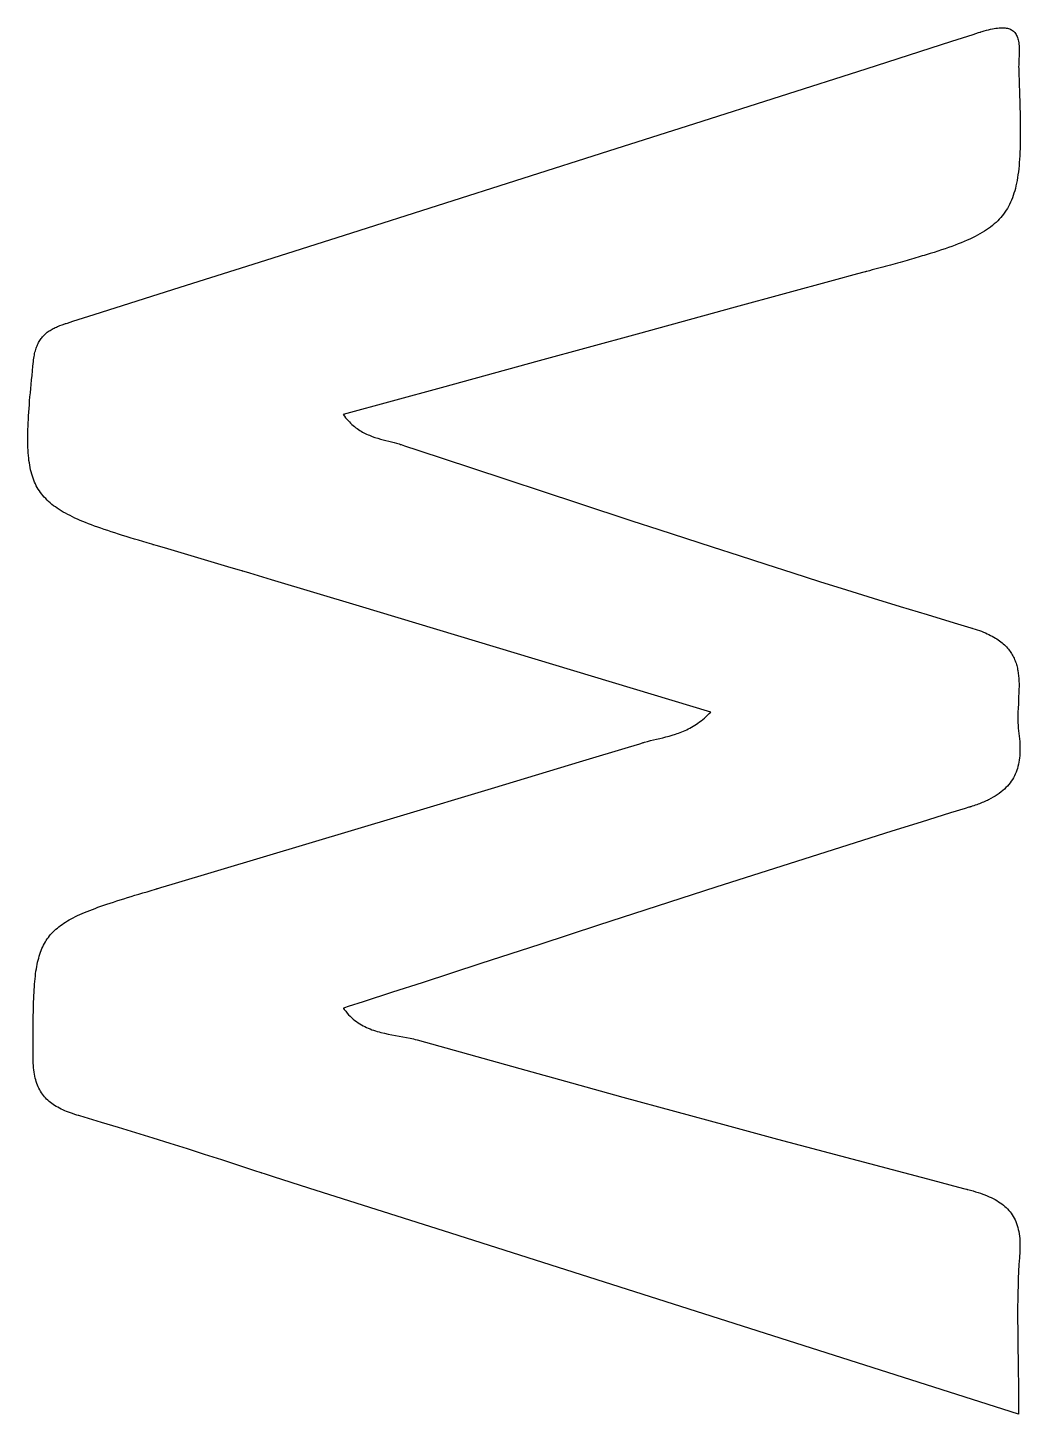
# Model space of a CAD drawing. Extents: x -2412.6 to -2376.5, y -227.2 to -193.2.
# Drawn here: x -2412.613 to -2409.048, y -214.342 to -209.36 of the extents above; entities that cross this region are included whole.
import ezdxf

# ---------------------------------------------------------------- set-up
doc = ezdxf.new("R2010")
doc.units = 0
doc.layers.add('WORK_LAYER', color=254, linetype='CONTINUOUS')

msp = doc.modelspace()

# ---------------------------------------------------------------- linework, layer by layer
at = {"layer": 'WORK_LAYER'}
msp.add_lwpolyline([(-2409.0534, -214.3423), (-2411.0933, -213.6919), (-2411.6033, -213.5293), (-2411.7308, -213.4887), (-2411.7627, -213.4785), (-2411.7707, -213.476), (-2411.7727, -213.4753), (-2411.7732, -213.4752), (-2411.7733, -213.4751), (-2411.7734, -213.4751), (-2411.7736, -213.475), (-2411.7746, -213.4747), (-2411.7784, -213.4734), (-2411.7938, -213.4683), (-2411.8552, -213.4481), (-2411.9166, -213.4281), (-2411.9782, -213.4083), (-2412.0398, -213.3886), (-2412.1014, -213.3691), (-2412.1631, -213.3499), (-2412.2249, -213.3308), (-2412.2867, -213.3119), (-2412.3486, -213.2932), (-2412.4106, -213.2748), (-2412.4261, -213.2702), (-2412.4299, -213.269), (-2412.4309, -213.2687), (-2412.4313, -213.2686), (-2412.4316, -213.2685), (-2412.4326, -213.2682), (-2412.4366, -213.267), (-2412.4445, -213.2646), (-2412.4521, -213.262), (-2412.4595, -213.2595), (-2412.4667, -213.2568), (-2412.4737, -213.2541), (-2412.4805, -213.2513), (-2412.487, -213.2484), (-2412.4934, -213.2455), (-2412.4995, -213.2424), (-2412.5054, -213.2392), (-2412.5112, -213.236), (-2412.5167, -213.2326), (-2412.522, -213.2291), (-2412.5271, -213.2255), (-2412.532, -213.2218), (-2412.5367, -213.2179), (-2412.5412, -213.2139), (-2412.5455, -213.2097), (-2412.5497, -213.2054), (-2412.5536, -213.201), (-2412.5573, -213.1964), (-2412.5609, -213.1916), (-2412.5642, -213.1867), (-2412.5674, -213.1816), (-2412.5704, -213.1763), (-2412.5732, -213.1708), (-2412.5758, -213.1652), (-2412.5782, -213.1593), (-2412.5805, -213.1533), (-2412.5825, -213.147), (-2412.5844, -213.1406), (-2412.5862, -213.1339), (-2412.5877, -213.127), (-2412.5891, -213.1198), (-2412.5903, -213.1125), (-2412.5913, -213.1049), (-2412.5922, -213.097), (-2412.5929, -213.0889), (-2412.5935, -213.0806), (-2412.5938, -213.072), (-2412.5941, -213.0631), (-2412.5941, -213.054), (-2412.5941, -213.0379), (-2412.5941, -213.0222), (-2412.594, -213.0068), (-2412.594, -212.9918), (-2412.5939, -212.9771), (-2412.5939, -212.9628), (-2412.5938, -212.9489), (-2412.5937, -212.9353), (-2412.5935, -212.922), (-2412.5934, -212.909), (-2412.5932, -212.8964), (-2412.5929, -212.8841), (-2412.5926, -212.8721), (-2412.5923, -212.8604), (-2412.5918, -212.849), (-2412.5914, -212.8379), (-2412.5908, -212.8271), (-2412.5902, -212.8166), (-2412.5896, -212.8064), (-2412.5888, -212.7964), (-2412.588, -212.7867), (-2412.587, -212.7772), (-2412.586, -212.768), (-2412.5849, -212.7591), (-2412.5837, -212.7504), (-2412.5824, -212.7419), (-2412.5809, -212.7337), (-2412.5794, -212.7257), (-2412.5777, -212.7179), (-2412.5759, -212.7103), (-2412.574, -212.7029), (-2412.5719, -212.6958), (-2412.5697, -212.6888), (-2412.5674, -212.682), (-2412.5649, -212.6754), (-2412.5623, -212.669), (-2412.5595, -212.6628), (-2412.5565, -212.6567), (-2412.5534, -212.6508), (-2412.5501, -212.645), (-2412.5467, -212.6394), (-2412.5431, -212.634), (-2412.5392, -212.6287), (-2412.5352, -212.6235), (-2412.531, -212.6184), (-2412.5266, -212.6135), (-2412.5221, -212.6087), (-2412.5173, -212.604), (-2412.5122, -212.5994), (-2412.507, -212.5949), (-2412.5016, -212.5904), (-2412.4959, -212.5861), (-2412.49, -212.5819), (-2412.4839, -212.5777), (-2412.4775, -212.5736), (-2412.4709, -212.5696), (-2412.4641, -212.5656), (-2412.457, -212.5617), (-2412.4496, -212.5578), (-2412.442, -212.554), (-2412.4341, -212.5502), (-2412.426, -212.5465), (-2412.4176, -212.5427), (-2412.4089, -212.539), (-2412.3999, -212.5353), (-2412.3906, -212.5316), (-2412.3811, -212.5279), (-2412.3712, -212.5242), (-2412.3611, -212.5205), (-2412.3506, -212.5168), (-2412.3398, -212.513), (-2412.3288, -212.5092), (-2412.3174, -212.5054), (-2412.3056, -212.5016), (-2412.2936, -212.4977), (-2412.2812, -212.4938), (-2412.2685, -212.4898), (-2412.2554, -212.4857), (-2412.242, -212.4816), (-2412.2283, -212.4774), (-2412.2142, -212.4731), (-2412.1997, -212.4687), (-2412.1849, -212.4643), (-2412.1697, -212.4597), (-2412.1541, -212.4551), (-2412.1502, -212.4539), (-2412.1492, -212.4536), (-2412.1486, -212.4534), (-2412.148, -212.4532), (-2412.1454, -212.4525), (-2412.1352, -212.4494), (-2412.0942, -212.4372), (-2411.9303, -212.3882), (-2411.6025, -212.2901), (-2411.2747, -212.1917), (-2410.947, -212.0932), (-2410.6194, -211.9944), (-2410.4556, -211.9449), (-2410.4147, -211.9325), (-2410.4045, -211.9294), (-2410.4019, -211.9286), (-2410.4013, -211.9285), (-2410.4011, -211.9284), (-2410.401, -211.9284), (-2410.401, -211.9284), (-2410.4008, -211.9283), (-2410.4002, -211.9281), (-2410.3975, -211.9273), (-2410.3869, -211.9244), (-2410.3761, -211.9216), (-2410.3653, -211.9189), (-2410.3542, -211.9164), (-2410.3431, -211.9138), (-2410.3319, -211.9111), (-2410.3206, -211.9083), (-2410.3093, -211.9053), (-2410.2978, -211.902), (-2410.2864, -211.8984), (-2410.2806, -211.8965), (-2410.2749, -211.8945), (-2410.2691, -211.8923), (-2410.2633, -211.89), (-2410.2575, -211.8876), (-2410.2517, -211.8851), (-2410.246, -211.8824), (-2410.2402, -211.8795), (-2410.2344, -211.8765), (-2410.2286, -211.8733), (-2410.2228, -211.8699), (-2410.217, -211.8664), (-2410.2113, -211.8626), (-2410.2055, -211.8587), (-2410.1997, -211.8545), (-2410.194, -211.8501), (-2410.1883, -211.8455), (-2410.1825, -211.8407), (-2410.1768, -211.8356), (-2410.1711, -211.8302), (-2410.1655, -211.8246), (-2410.1598, -211.8187), (-2411.4217, -211.4388), (-2411.7372, -211.3438), (-2411.816, -211.32), (-2411.8357, -211.3141), (-2411.8407, -211.3126), (-2411.8419, -211.3122), (-2411.8422, -211.3121), (-2411.8423, -211.3121), (-2411.8424, -211.3121), (-2411.8425, -211.3121), (-2411.8429, -211.3119), (-2411.8448, -211.3114), (-2411.8523, -211.3092), (-2411.8823, -211.3003), (-2412.0024, -211.2648), (-2412.1224, -211.2293), (-2412.1524, -211.2204), (-2412.1599, -211.2182), (-2412.1618, -211.2177), (-2412.1622, -211.2175), (-2412.1624, -211.2175), (-2412.1625, -211.2175), (-2412.1627, -211.2174), (-2412.1638, -211.2171), (-2412.1679, -211.2159), (-2412.1841, -211.2111), (-2412.1999, -211.2064), (-2412.2153, -211.2017), (-2412.2304, -211.1972), (-2412.2451, -211.1927), (-2412.2595, -211.1883), (-2412.2735, -211.1839), (-2412.2872, -211.1796), (-2412.3005, -211.1753), (-2412.3135, -211.1711), (-2412.3261, -211.1669), (-2412.3384, -211.1627), (-2412.3504, -211.1586), (-2412.3621, -211.1545), (-2412.3734, -211.1504), (-2412.3844, -211.1463), (-2412.3951, -211.1422), (-2412.4055, -211.1381), (-2412.4156, -211.134), (-2412.4254, -211.1299), (-2412.4348, -211.1257), (-2412.444, -211.1216), (-2412.4529, -211.1174), (-2412.4615, -211.1131), (-2412.4698, -211.1088), (-2412.4779, -211.1045), (-2412.4856, -211.1001), (-2412.4931, -211.0957), (-2412.5004, -211.0912), (-2412.5073, -211.0866), (-2412.514, -211.0819), (-2412.5205, -211.0772), (-2412.5266, -211.0724), (-2412.5326, -211.0674), (-2412.5383, -211.0624), (-2412.5437, -211.0573), (-2412.5489, -211.052), (-2412.5539, -211.0467), (-2412.5586, -211.0412), (-2412.5632, -211.0356), (-2412.5675, -211.0298), (-2412.5715, -211.0239), (-2412.5754, -211.0179), (-2412.579, -211.0117), (-2412.5825, -211.0054), (-2412.5857, -210.9989), (-2412.5887, -210.9922), (-2412.5916, -210.9854), (-2412.5942, -210.9784), (-2412.5967, -210.9712), (-2412.5989, -210.9638), (-2412.601, -210.9562), (-2412.6029, -210.9484), (-2412.6047, -210.9404), (-2412.6062, -210.9322), (-2412.6076, -210.9238), (-2412.6089, -210.9151), (-2412.6099, -210.9062), (-2412.6109, -210.8971), (-2412.6116, -210.8878), (-2412.6123, -210.8781), (-2412.6127, -210.8683), (-2412.6131, -210.8582), (-2412.6133, -210.8478), (-2412.6134, -210.8371), (-2412.6133, -210.8262), (-2412.6131, -210.815), (-2412.6128, -210.8035), (-2412.6124, -210.7917), (-2412.6119, -210.7796), (-2412.6112, -210.7673), (-2412.6105, -210.7546), (-2412.6096, -210.7416), (-2412.6087, -210.7282), (-2412.6076, -210.7146), (-2412.6065, -210.7006), (-2412.6053, -210.6862), (-2412.604, -210.6716), (-2412.6026, -210.6566), (-2412.6012, -210.6412), (-2412.5996, -210.6255), (-2412.598, -210.6094), (-2412.5964, -210.5929), (-2412.5947, -210.5761), (-2412.5929, -210.5588), (-2412.5922, -210.5529), (-2412.5914, -210.5471), (-2412.5906, -210.5416), (-2412.5896, -210.5362), (-2412.5885, -210.5309), (-2412.5873, -210.5259), (-2412.586, -210.521), (-2412.5846, -210.5162), (-2412.5832, -210.5117), (-2412.5816, -210.5072), (-2412.5799, -210.503), (-2412.5781, -210.4988), (-2412.5762, -210.4949), (-2412.5743, -210.491), (-2412.5722, -210.4873), (-2412.57, -210.4837), (-2412.5677, -210.4802), (-2412.5654, -210.4769), (-2412.5629, -210.4737), (-2412.5604, -210.4706), (-2412.5577, -210.4676), (-2412.5549, -210.4647), (-2412.5521, -210.4619), (-2412.5491, -210.4592), (-2412.5461, -210.4567), (-2412.543, -210.4542), (-2412.5397, -210.4518), (-2412.5364, -210.4494), (-2412.533, -210.4472), (-2412.5295, -210.445), (-2412.5259, -210.443), (-2412.5222, -210.4409), (-2412.5184, -210.439), (-2412.5145, -210.4371), (-2412.5106, -210.4353), (-2412.5065, -210.4335), (-2412.5023, -210.4318), (-2412.4981, -210.4301), (-2412.4893, -210.4269), (-2412.4802, -210.4238), (-2412.4779, -210.4231), (-2412.4773, -210.4229), (-2412.4771, -210.4228), (-2412.4771, -210.4228), (-2412.4771, -210.4228), (-2412.477, -210.4228), (-2412.4767, -210.4227), (-2412.4755, -210.4223), (-2412.4707, -210.4208), (-2412.4514, -210.4147), (-2412.3743, -210.3903), (-2412.066, -210.2926), (-2411.7578, -210.1948), (-2411.4496, -210.0969), (-2411.1414, -209.9989), (-2410.8333, -209.9008), (-2410.5252, -209.8025), (-2410.2172, -209.7041), (-2409.9092, -209.6056), (-2409.6012, -209.507), (-2409.2933, -209.4082), (-2409.2163, -209.3835), (-2409.1971, -209.3774), (-2409.1923, -209.3758), (-2409.1911, -209.3754), (-2409.1908, -209.3753), (-2409.1907, -209.3753), (-2409.1906, -209.3753), (-2409.1906, -209.3753), (-2409.1903, -209.3752), (-2409.1893, -209.3749), (-2409.1851, -209.3736), (-2409.1771, -209.3711), (-2409.1694, -209.369), (-2409.1619, -209.367), (-2409.1548, -209.3653), (-2409.1479, -209.3638), (-2409.1413, -209.3625), (-2409.1349, -209.3615), (-2409.1289, -209.3607), (-2409.1231, -209.3601), (-2409.1175, -209.3598), (-2409.1122, -209.3597), (-2409.1072, -209.3599), (-2409.1024, -209.3603), (-2409.0978, -209.3609), (-2409.0935, -209.3617), (-2409.0895, -209.3629), (-2409.0856, -209.3642), (-2409.082, -209.3658), (-2409.0786, -209.3676), (-2409.0755, -209.3697), (-2409.0725, -209.372), (-2409.0698, -209.3745), (-2409.0672, -209.3773), (-2409.0649, -209.3804), (-2409.0628, -209.3837), (-2409.0608, -209.3872), (-2409.0591, -209.391), (-2409.0575, -209.395), (-2409.0562, -209.3993), (-2409.055, -209.4038), (-2409.0539, -209.4086), (-2409.0531, -209.4136), (-2409.0524, -209.4189), (-2409.0519, -209.4244), (-2409.0515, -209.4302), (-2409.0513, -209.4363), (-2409.0513, -209.4425), (-2409.0514, -209.4491), (-2409.0516, -209.4559), (-2409.052, -209.4629), (-2409.0525, -209.4702), (-2409.0532, -209.4778), (-2409.0533, -209.4946), (-2409.0534, -209.4988), (-2409.0534, -209.4999), (-2409.0534, -209.5001), (-2409.0534, -209.5002), (-2409.0534, -209.5002), (-2409.0534, -209.5002), (-2409.0534, -209.5003), (-2409.0534, -209.5004), (-2409.0534, -209.5011), (-2409.0533, -209.5036), (-2409.0529, -209.5138), (-2409.0526, -209.5238), (-2409.0523, -209.5338), (-2409.0519, -209.5436), (-2409.0516, -209.5532), (-2409.0513, -209.5628), (-2409.051, -209.5723), (-2409.0507, -209.5816), (-2409.0504, -209.5908), (-2409.0501, -209.5999), (-2409.0499, -209.609), (-2409.0496, -209.6178), (-2409.0494, -209.6266), (-2409.0491, -209.6353), (-2409.0489, -209.6439), (-2409.0487, -209.6523), (-2409.0485, -209.6607), (-2409.0484, -209.6689), (-2409.0482, -209.6771), (-2409.0481, -209.6851), (-2409.048, -209.6931), (-2409.0479, -209.7009), (-2409.0478, -209.7086), (-2409.0477, -209.7163), (-2409.0477, -209.7238), (-2409.0476, -209.7386), (-2409.0477, -209.753), (-2409.0479, -209.767), (-2409.0481, -209.7807), (-2409.0485, -209.794), (-2409.049, -209.8069), (-2409.0496, -209.8195), (-2409.0503, -209.8317), (-2409.0511, -209.8436), (-2409.0521, -209.8552), (-2409.0532, -209.8665), (-2409.0545, -209.8774), (-2409.0559, -209.8881), (-2409.0574, -209.8984), (-2409.0591, -209.9085), (-2409.061, -209.9182), (-2409.0631, -209.9277), (-2409.0653, -209.9369), (-2409.0677, -209.9459), (-2409.0702, -209.9546), (-2409.073, -209.9631), (-2409.076, -209.9713), (-2409.0791, -209.9793), (-2409.0825, -209.987), (-2409.0861, -209.9946), (-2409.0899, -210.0019), (-2409.0939, -210.009), (-2409.0981, -210.0159), (-2409.1026, -210.0226), (-2409.1073, -210.0292), (-2409.1123, -210.0355), (-2409.1175, -210.0417), (-2409.1229, -210.0478), (-2409.1287, -210.0537), (-2409.1346, -210.0594), (-2409.1409, -210.065), (-2409.1474, -210.0704), (-2409.1542, -210.0758), (-2409.1613, -210.081), (-2409.1687, -210.0861), (-2409.1763, -210.0911), (-2409.1843, -210.096), (-2409.1926, -210.1008), (-2409.2012, -210.1055), (-2409.2101, -210.1102), (-2409.2193, -210.1147), (-2409.2288, -210.1192), (-2409.2387, -210.1237), (-2409.249, -210.1281), (-2409.2595, -210.1325), (-2409.2704, -210.1368), (-2409.2817, -210.1411), (-2409.2933, -210.1454), (-2409.3053, -210.1497), (-2409.3177, -210.154), (-2409.3304, -210.1583), (-2409.3435, -210.1626), (-2409.357, -210.1669), (-2409.3709, -210.1712), (-2409.3852, -210.1756), (-2409.3925, -210.1778), (-2409.3999, -210.18), (-2409.4074, -210.1822), (-2409.415, -210.1844), (-2409.4227, -210.1866), (-2409.4305, -210.1889), (-2409.4384, -210.1912), (-2409.4464, -210.1935), (-2409.4545, -210.1958), (-2409.4628, -210.1981), (-2409.4711, -210.2004), (-2409.4795, -210.2028), (-2409.4881, -210.2052), (-2409.4967, -210.2076), (-2409.5055, -210.21), (-2409.5144, -210.2124), (-2409.5234, -210.2149), (-2409.5325, -210.2174), (-2409.5417, -210.2199), (-2409.551, -210.2225), (-2409.5604, -210.225), (-2409.57, -210.2276), (-2409.5797, -210.2303), (-2409.5894, -210.2329), (-2409.5993, -210.2356), (-2409.6018, -210.2363), (-2409.6031, -210.2366), (-2409.6045, -210.237), (-2409.61, -210.2385), (-2409.632, -210.2445), (-2409.72, -210.2685), (-2410.0721, -210.3644), (-2410.4241, -210.4605), (-2410.7761, -210.5569), (-2411.128, -210.6534), (-2411.4798, -210.75), (-2411.4756, -210.7558), (-2411.4712, -210.7614), (-2411.4668, -210.7666), (-2411.4624, -210.7716), (-2411.4579, -210.7764), (-2411.4533, -210.7809), (-2411.4487, -210.7853), (-2411.4441, -210.7894), (-2411.4394, -210.7932), (-2411.4347, -210.7969), (-2411.43, -210.8004), (-2411.4252, -210.8037), (-2411.4203, -210.8068), (-2411.4155, -210.8098), (-2411.4106, -210.8126), (-2411.4057, -210.8152), (-2411.4008, -210.8177), (-2411.3959, -210.82), (-2411.3909, -210.8223), (-2411.386, -210.8244), (-2411.381, -210.8263), (-2411.376, -210.8282), (-2411.366, -210.8317), (-2411.356, -210.8348), (-2411.3461, -210.8377), (-2411.3362, -210.8403), (-2411.3263, -210.8428), (-2411.3166, -210.8453), (-2411.3069, -210.8477), (-2411.2974, -210.8502), (-2411.288, -210.8528), (-2411.2788, -210.8555), (-2411.2766, -210.8562), (-2411.276, -210.8564), (-2411.2759, -210.8565), (-2411.2758, -210.8565), (-2411.2757, -210.8565), (-2411.2756, -210.8566), (-2411.2748, -210.8568), (-2411.2718, -210.8578), (-2411.2598, -210.8617), (-2411.2117, -210.8775), (-2411.0194, -210.9408), (-2410.635, -211.0679), (-2410.4427, -211.1312), (-2410.3466, -211.1628), (-2410.2504, -211.1943), (-2410.1542, -211.2256), (-2410.0579, -211.2568), (-2409.9616, -211.2878), (-2409.8652, -211.3186), (-2409.7688, -211.3491), (-2409.6723, -211.3795), (-2409.5757, -211.4095), (-2409.479, -211.4393), (-2409.3822, -211.4688), (-2409.2854, -211.4979), (-2409.2369, -211.5123), (-2409.2248, -211.5159), (-2409.2217, -211.5168), (-2409.221, -211.5171), (-2409.2208, -211.5171), (-2409.2207, -211.5171), (-2409.2205, -211.5172), (-2409.22, -211.5173), (-2409.218, -211.518), (-2409.2098, -211.5205), (-2409.202, -211.5231), (-2409.1944, -211.5258), (-2409.187, -211.5285), (-2409.1799, -211.5313), (-2409.1731, -211.5342), (-2409.1665, -211.5372), (-2409.1601, -211.5402), (-2409.154, -211.5433), (-2409.1481, -211.5464), (-2409.1424, -211.5496), (-2409.137, -211.5529), (-2409.1317, -211.5563), (-2409.1267, -211.5597), (-2409.1219, -211.5631), (-2409.1173, -211.5666), (-2409.1128, -211.5702), (-2409.1086, -211.5738), (-2409.1046, -211.5775), (-2409.1008, -211.5812), (-2409.0971, -211.585), (-2409.0936, -211.5889), (-2409.0903, -211.5927), (-2409.0872, -211.5967), (-2409.0842, -211.6007), (-2409.0814, -211.6047), (-2409.0788, -211.6088), (-2409.0763, -211.6129), (-2409.074, -211.6171), (-2409.0718, -211.6213), (-2409.0697, -211.6255), (-2409.0678, -211.6298), (-2409.066, -211.6342), (-2409.0644, -211.6385), (-2409.0629, -211.6429), (-2409.0615, -211.6474), (-2409.0602, -211.6518), (-2409.059, -211.6564), (-2409.0579, -211.6609), (-2409.057, -211.6655), (-2409.0561, -211.6701), (-2409.0547, -211.6794), (-2409.0536, -211.6888), (-2409.0528, -211.6983), (-2409.0523, -211.7079), (-2409.052, -211.7176), (-2409.052, -211.7273), (-2409.0522, -211.7371), (-2409.0525, -211.747), (-2409.0534, -211.7669), (-2409.0545, -211.7869), (-2409.0555, -211.807), (-2409.0559, -211.817), (-2409.0561, -211.827), (-2409.0563, -211.837), (-2409.0562, -211.8469), (-2409.0559, -211.8568), (-2409.0554, -211.8667), (-2409.0546, -211.8765), (-2409.0534, -211.8863), (-2409.0522, -211.896), (-2409.0511, -211.9055), (-2409.0502, -211.9149), (-2409.0495, -211.9241), (-2409.049, -211.9331), (-2409.0487, -211.942), (-2409.0486, -211.9507), (-2409.0487, -211.9592), (-2409.049, -211.9675), (-2409.0496, -211.9757), (-2409.0504, -211.9836), (-2409.0514, -211.9915), (-2409.0527, -211.9992), (-2409.0542, -212.0067), (-2409.0559, -212.014), (-2409.0579, -212.0212), (-2409.0602, -212.0282), (-2409.0628, -212.0351), (-2409.0656, -212.0418), (-2409.0687, -212.0484), (-2409.0721, -212.0548), (-2409.0758, -212.0611), (-2409.0798, -212.0672), (-2409.0841, -212.0732), (-2409.0887, -212.079), (-2409.0936, -212.0847), (-2409.0989, -212.0902), (-2409.1044, -212.0956), (-2409.1103, -212.1009), (-2409.1166, -212.106), (-2409.1232, -212.111), (-2409.1301, -212.1159), (-2409.1374, -212.1206), (-2409.1451, -212.1252), (-2409.1531, -212.1297), (-2409.1615, -212.134), (-2409.1659, -212.1361), (-2409.1703, -212.1382), (-2409.1749, -212.1403), (-2409.1795, -212.1423), (-2409.1842, -212.1443), (-2409.1891, -212.1463), (-2409.194, -212.1482), (-2409.199, -212.1501), (-2409.2042, -212.152), (-2409.2094, -212.1538), (-2409.2148, -212.1556), (-2409.2202, -212.1574), (-2409.2257, -212.1592), (-2409.2272, -212.1596), (-2409.2275, -212.1597), (-2409.2276, -212.1598), (-2409.2277, -212.1598), (-2409.2279, -212.1599), (-2409.2287, -212.1601), (-2409.232, -212.1611), (-2409.2452, -212.1652), (-2409.298, -212.1815), (-2409.4036, -212.2142), (-2409.5091, -212.2472), (-2409.6146, -212.2804), (-2409.72, -212.3137), (-2409.8254, -212.3472), (-2409.9308, -212.3808), (-2410.0362, -212.4146), (-2410.1415, -212.4485), (-2410.3523, -212.5166), (-2410.5631, -212.5851), (-2410.7741, -212.6538), (-2410.9853, -212.7226), (-2411.1968, -212.7915), (-2411.3027, -212.8259), (-2411.4086, -212.8603), (-2411.4617, -212.8775), (-2411.4749, -212.8818), (-2411.4782, -212.8829), (-2411.4791, -212.8832), (-2411.4793, -212.8832), (-2411.4793, -212.8833), (-2411.4793, -212.8833), (-2411.4791, -212.8835), (-2411.4785, -212.8844), (-2411.476, -212.8878), (-2411.471, -212.8943), (-2411.4658, -212.9005), (-2411.4605, -212.9063), (-2411.4551, -212.9119), (-2411.4495, -212.9171), (-2411.4439, -212.9221), (-2411.4382, -212.9267), (-2411.4325, -212.9311), (-2411.4266, -212.9352), (-2411.4206, -212.9391), (-2411.4146, -212.9428), (-2411.4085, -212.9462), (-2411.4024, -212.9494), (-2411.3961, -212.9523), (-2411.3899, -212.9551), (-2411.3835, -212.9577), (-2411.3771, -212.9602), (-2411.3707, -212.9624), (-2411.3643, -212.9646), (-2411.3578, -212.9665), (-2411.3512, -212.9684), (-2411.3447, -212.9701), (-2411.3315, -212.9733), (-2411.3183, -212.9761), (-2411.305, -212.9787), (-2411.2918, -212.981), (-2411.2655, -212.9857), (-2411.2525, -212.9881), (-2411.2397, -212.9907), (-2411.2271, -212.9936), (-2411.2209, -212.9952), (-2411.2147, -212.9968), (-2411.0299, -213.0487), (-2410.845, -213.1002), (-2410.66, -213.1515), (-2410.4749, -213.2024), (-2410.2898, -213.253), (-2410.1045, -213.3033), (-2409.9192, -213.3532), (-2409.7338, -213.4029), (-2409.5483, -213.4522), (-2409.3627, -213.5013), (-2409.2699, -213.5257), (-2409.2467, -213.5317), (-2409.2409, -213.5333), (-2409.2394, -213.5336), (-2409.2391, -213.5337), (-2409.2389, -213.5338), (-2409.2389, -213.5338), (-2409.2388, -213.5338), (-2409.2382, -213.534), (-2409.2357, -213.5346), (-2409.2263, -213.5372), (-2409.217, -213.5398), (-2409.2081, -213.5425), (-2409.1993, -213.5453), (-2409.1908, -213.5482), (-2409.1826, -213.5511), (-2409.1746, -213.5541), (-2409.1668, -213.5572), (-2409.1593, -213.5604), (-2409.1521, -213.5638), (-2409.145, -213.5672), (-2409.1383, -213.5708), (-2409.1318, -213.5745), (-2409.1255, -213.5783), (-2409.1194, -213.5823), (-2409.1137, -213.5864), (-2409.1081, -213.5907), (-2409.1028, -213.5951), (-2409.0978, -213.5998), (-2409.093, -213.6045), (-2409.0884, -213.6095), (-2409.0841, -213.6147), (-2409.08, -213.62), (-2409.0762, -213.6256), (-2409.0727, -213.6314), (-2409.0693, -213.6374), (-2409.0663, -213.6436), (-2409.0634, -213.65), (-2409.0608, -213.6567), (-2409.0585, -213.6636), (-2409.0564, -213.6707), (-2409.0546, -213.6782), (-2409.053, -213.6858), (-2409.0516, -213.6938), (-2409.0505, -213.702), (-2409.0497, -213.7105), (-2409.0491, -213.7193), (-2409.0487, -213.7284), (-2409.0486, -213.7378), (-2409.0487, -213.7475), (-2409.0489, -213.7524), (-2409.0491, -213.7575), (-2409.0494, -213.7626), (-2409.0497, -213.7678), (-2409.0499, -213.7704), (-2409.05, -213.7718), (-2409.0501, -213.7734), (-2409.0506, -213.7796), (-2409.0523, -213.8045), (-2409.0537, -213.8294), (-2409.0548, -213.8544), (-2409.0557, -213.8795), (-2409.0563, -213.9047), (-2409.0568, -213.9301), (-2409.057, -213.9556), (-2409.0571, -213.9813), (-2409.0571, -214.0073), (-2409.0569, -214.0334), (-2409.0567, -214.0598), (-2409.0563, -214.0865), (-2409.056, -214.1134), (-2409.0555, -214.1407), (-2409.0551, -214.1683), (-2409.0547, -214.1963), (-2409.0543, -214.2246), (-2409.0541, -214.239), (-2409.0539, -214.2534), (-2409.0538, -214.2679), (-2409.0537, -214.2826), (-2409.0535, -214.2973), (-2409.0535, -214.3122), (-2409.0534, -214.3272)], close=True, dxfattribs=at)

doc.saveas('drawing.dxf')
